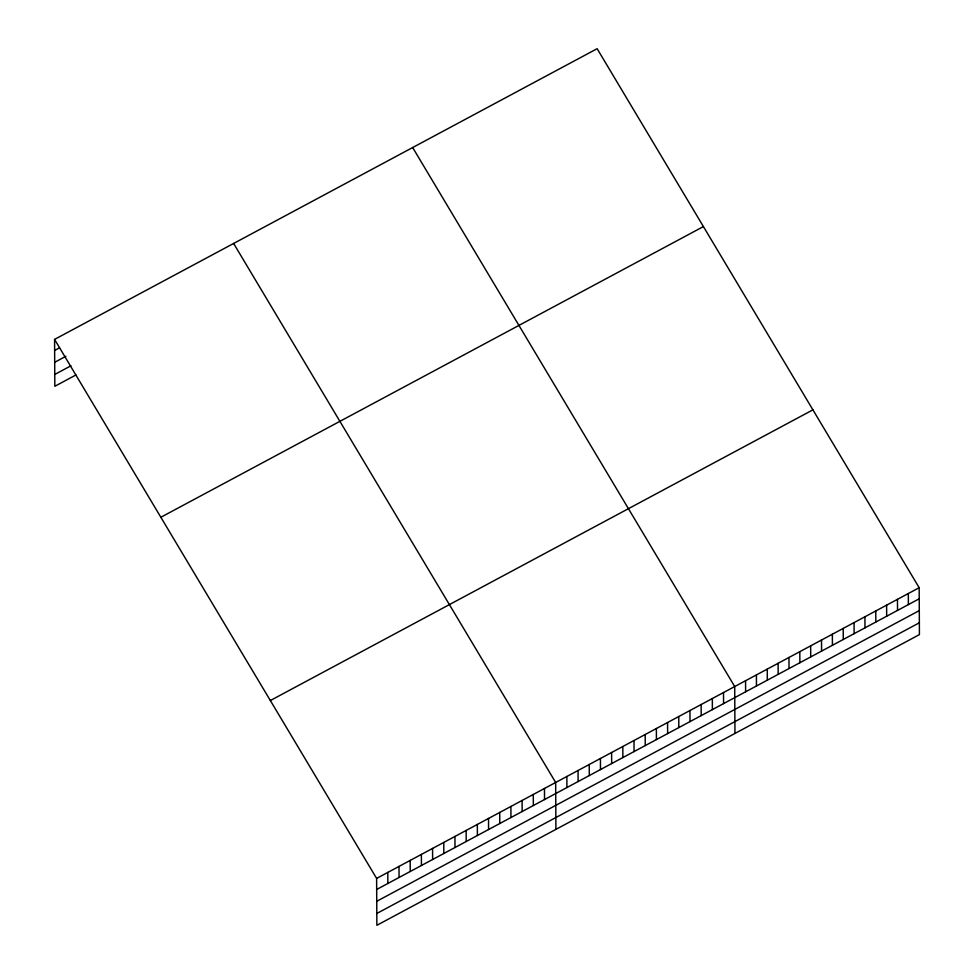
<?xml version="1.0" encoding="UTF-8"?>
<svg xmlns="http://www.w3.org/2000/svg" width="974" height="974" viewBox="0 0 974 974"><rect width="100%" height="100%" fill="white"/><g stroke="black" fill="none" stroke-linecap="round" stroke-linejoin="round"><path stroke-width="1.46" d="M54.581 339.39L597.135 48.7L919.176 587.712L919.419 634.61L376.865 925.3L376.621 878.414L54.581 339.39L54.824 386.288L75.96 374.953M54.641 350.457L59.609 347.791M54.702 362.279L65.891 356.277M54.763 374.454L70.932 365.798M160.856 517.267L703.411 226.577M270.346 700.537L812.9 409.847M376.621 878.414L919.176 587.712M376.682 889.469L919.237 598.779M376.743 901.291L919.298 610.601M376.804 913.478L919.359 622.788M412.659 147.537L734.713 686.548L734.956 733.446M233.626 243.463L555.667 782.475L555.911 829.373M908.328 593.531L908.377 604.598M897.468 599.339L897.529 610.406M886.62 605.158L886.681 616.225M875.772 610.966L875.833 622.033M864.924 616.786L864.973 627.853M854.064 622.605L854.125 633.66M843.216 628.413L843.277 639.48M832.368 634.232L832.429 645.287M821.52 640.04L821.569 651.107M810.66 645.859L810.721 656.914M799.812 651.667L799.873 662.734M788.964 657.487L789.025 668.541M778.116 663.294L778.165 674.361M767.256 669.114L767.317 680.169M756.408 674.921L756.469 685.988M745.56 680.741L745.621 691.796M723.512 692.551L723.572 703.605M712.323 698.541L712.384 709.608M701.134 704.543L701.195 715.598M689.945 710.533L690.006 721.6M678.756 716.535L678.817 727.59M667.567 722.525L667.628 733.592M656.379 728.515L656.427 739.583M645.19 734.518L645.238 745.573M634.001 740.508L634.05 751.575M622.8 746.51L622.861 757.565M611.611 752.5L611.672 763.567M600.422 758.503L600.483 769.557M589.233 764.493L589.294 775.56M578.045 770.495L578.106 781.55M566.856 776.485L566.917 787.552M544.478 788.477L544.527 799.532M533.289 794.467L533.338 805.535M522.088 800.47L522.149 811.525M510.9 806.46L510.96 817.527M499.711 812.462L499.772 823.517M488.522 818.452L488.583 829.519M477.333 824.454L477.394 835.509M466.144 830.445L466.205 841.512M454.955 836.435L455.004 847.502M443.767 842.437L443.815 853.504M432.578 848.427L432.626 859.494M421.377 854.429L421.438 865.484M410.188 860.419L410.249 871.486M398.999 866.422L399.06 877.477M387.81 872.412L387.871 883.479"/></g></svg>
